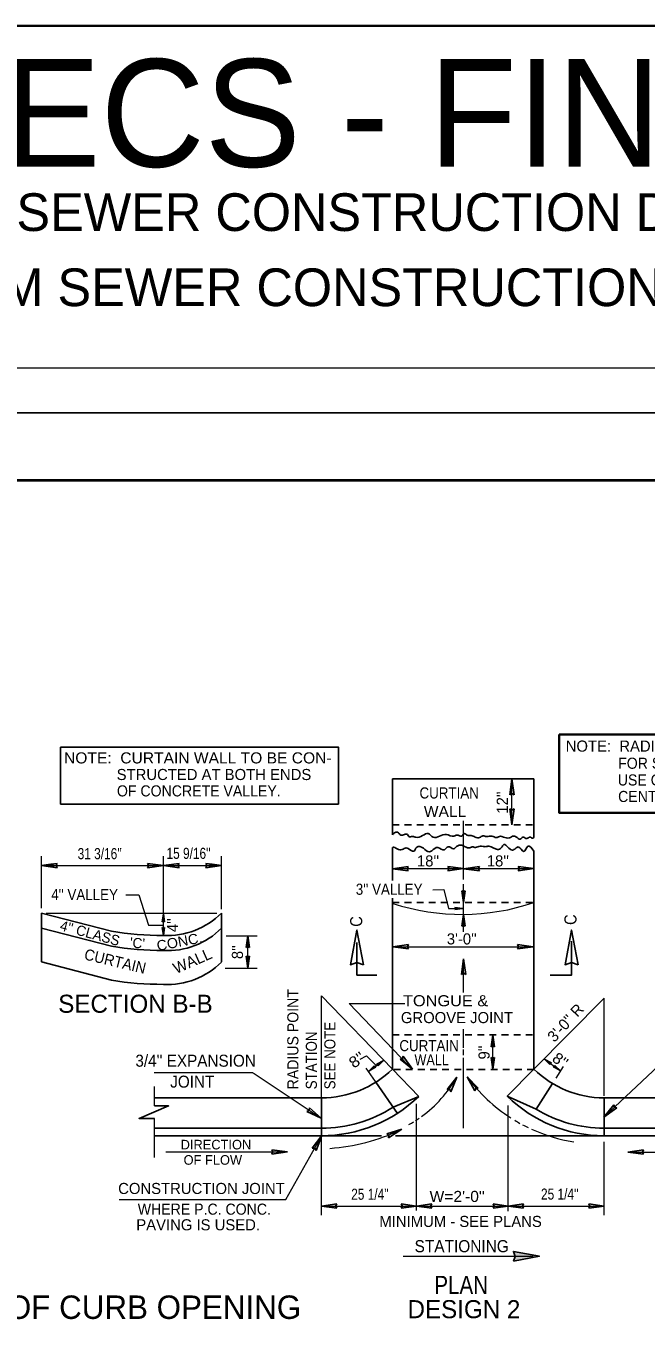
# Model space of a CAD drawing. Extents: x 392 to 763, y 50 to 324.
# Drawn here: x 521.7 to 590.8, y 179.3 to 324 of the extents above; entities that cross this region are included whole.
import ezdxf

# ---------------------------------------------------------------- set-up
doc = ezdxf.new("R2010")
doc.units = 0
doc.header["$LTSCALE"] = 0.5
doc.linetypes.add('SHORT_DASHED', pattern=[2.7, 1.5, -1.2])
doc.layers.add('1', color=7, linetype='Continuous', lineweight=13)

msp = doc.modelspace()

# ---------------------------------------------------------------- hatches: boundary and pattern name
at = {"layer": '1'}
for points in [[(561.5607, 208.7415), (560.9245, 208.1253), (560.7814, 208.3198)], [(579.4024, 208.8893), (580.1816, 208.4697), (580.0385, 208.2751)], [(559.8544, 207.4911), (560.4906, 208.1072), (560.6336, 207.9127)], [(581.2354, 207.5493), (580.4563, 207.9689), (580.5983, 208.1635)], [(575.992, 186.3467), (576.1742, 186.8855), (575.9948, 187.4282), (578.8932, 186.897)]]:
    msp.add_hatch(color=256, dxfattribs=at).paths.add_polyline_path(points)

# ---------------------------------------------------------------- linework, layer by layer
for p, q in [((396.4602, 285.8556), (756.4335, 285.8556)), ((575.8251, 234.9758), (575.8251, 240.0714)), ((570.4452, 228.8617), (570.4452, 235.4069)), ((523.4441, 225.6944), (523.4441, 231.4567)), ((543.488, 225.578), (543.488, 231.4567)), ((523.9591, 225.1375), (542.973, 225.1375)), ((544.0135, 222.5968), (547.4477, 222.5968)), ((546.4177, 219.009), (546.4177, 222.5968)), ((562.5696, 221.3713), (578.1922, 221.3713)), ((543.8981, 219.009), (547.4477, 219.009)), ((570.4452, 216.29), (570.4452, 219.6317)), ((554.6082, 191.4632), (554.6082, 215.9237)), ((554.6082, 215.9237), (562.5258, 207.7448)), ((586.0868, 215.6681), (578.2732, 207.7448)), ((586.0868, 204.774), (586.0868, 215.6681)), ((570.4452, 210.1243), (570.4452, 212.1796)), ((573.6983, 207.7372), (573.6983, 211.5272)), ((570.4452, 209.3061), (570.4452, 209.9202)), ((559.8544, 207.4911), (561.5607, 208.7415)), ((570.4452, 201.1738), (570.4452, 208.9998)), ((579.4024, 208.8893), (581.2354, 207.5493)), ((582.0442, 208.8177), (582.0203, 208.7806)), ((586.0746, 202.4089), (592.7418, 208.6699)), ((536.0072, 207.3614), (546.9633, 207.3614)), ((547.0301, 207.3166), (554.5957, 202.2687)), ((560.625, 206.3706), (559.5979, 207.8649)), ((581.5377, 208.0233), (580.7147, 206.7311)), ((536.0329, 203.6677), (536.0329, 205.825)), ((575.5809, 204.2286), (575.579, 204.2266)), ((565.1961, 192.0021), (565.1961, 203.8785)), ((575.4226, 191.9039), (575.4226, 203.6973)), ((536.0329, 197.8922), (536.0329, 202.2591)), ((586.0868, 191.4662), (586.0868, 199.6612)), ((537.3051, 198.5149), (550.8382, 198.5149)), ((588.7315, 198.4958), (600.9312, 198.4958)), ((575.4226, 192.4932), (586.0868, 192.4932)), ((563.7054, 186.8941), (578.1855, 186.8941))]:
    msp.add_line(p, q, dxfattribs=at)
at = {"layer": '1', "lineweight": 40}
msp.add_line((426.4577, 273.3572), (751.4335, 273.3572), dxfattribs=at)
at = {"layer": '1', "lineweight": 25}
for p, q in [((578.2732, 240.0714), (562.5258, 240.0714)), ((562.5258, 233.8514), (562.5258, 240.0714)), ((575.8242, 240.0714), (575.5828, 238.3176)), ((575.8242, 240.0714), (576.0654, 238.3176)), ((578.2732, 233.5977), (578.2732, 240.0714)), ((575.826, 234.9758), (575.5847, 236.7297)), ((575.826, 234.9758), (576.0673, 236.7297)), ((562.5258, 228.7682), (562.5258, 232.4132)), ((578.2732, 207.7448), (578.2732, 232.0184)), ((523.4441, 230.4257), (525.1989, 230.667)), ((523.4441, 230.4267), (524.7602, 230.607)), ((523.4441, 230.4267), (524.7602, 230.2454)), ((523.4441, 230.4257), (525.1989, 230.1853)), ((537.0123, 230.4276), (535.2576, 230.6689)), ((537.0123, 230.4276), (535.2576, 230.1873)), ((537.0123, 230.4257), (538.7672, 230.667)), ((537.0123, 230.4257), (538.7672, 230.1853)), ((543.488, 230.4276), (541.7341, 230.6689)), ((543.488, 230.4276), (541.7341, 230.1873)), ((543.488, 230.4276), (542.1728, 230.6088)), ((543.488, 230.4276), (542.1728, 230.2474)), ((562.5258, 230.0767), (564.2796, 230.317)), ((562.5258, 230.0767), (564.2796, 229.8354)), ((570.4443, 230.0776), (568.6904, 230.3189)), ((570.4443, 230.0776), (568.6904, 229.8372)), ((570.4452, 230.0767), (572.1992, 230.317)), ((570.4452, 230.0767), (572.1992, 229.8354)), ((578.2723, 230.0776), (576.5184, 230.3189)), ((578.2723, 230.0776), (576.5184, 229.8372)), ((570.4452, 226.3029), (570.2651, 227.618)), ((570.4452, 226.3029), (570.6265, 227.618)), ((562.5258, 207.7448), (562.5258, 226.8055)), ((570.3347, 225.6372), (569.4582, 225.7583)), ((570.3347, 225.6372), (569.4582, 225.517)), ((523.4441, 225.1375), (523.4441, 219.6794)), ((523.4441, 225.1375), (531.2215, 223.1222)), ((537.0123, 225.0335), (536.8913, 224.1571)), ((537.0123, 225.0335), (537.1326, 224.1571)), ((543.488, 225.1375), (543.488, 219.6794)), ((570.4443, 224.982), (570.264, 223.6669)), ((570.4443, 224.982), (570.6255, 223.6669)), ((523.4441, 223.4579), (531.2215, 221.4428)), ((537.0123, 222.6463), (536.8922, 223.5238)), ((537.0123, 222.6463), (537.1335, 223.5238)), ((546.4167, 222.5959), (546.2366, 221.2807)), ((546.4167, 222.5959), (546.598, 221.2807)), ((562.5706, 221.3703), (564.3244, 221.6117)), ((562.5706, 221.3703), (564.3244, 221.13)), ((578.1922, 221.3722), (576.4383, 221.6135)), ((578.1922, 221.3722), (576.4383, 221.131)), ((546.4187, 219.009), (546.2375, 220.3251)), ((546.4177, 219.009), (546.2976, 219.8864)), ((546.4177, 219.009), (546.5388, 219.8864)), ((546.4187, 219.009), (546.5989, 220.3251)), ((570.4443, 220.0485), (570.203, 218.2946)), ((570.4443, 220.0485), (570.6857, 218.2946)), ((523.4441, 219.6794), (531.2215, 217.6633)), ((573.6983, 211.5272), (573.5172, 210.2111)), ((573.6983, 211.5272), (573.8786, 210.2111)), ((564.766, 207.7457), (563.3792, 208.8463)), ((564.766, 207.7457), (563.7284, 209.1802)), ((573.6993, 207.7372), (573.5181, 209.0523)), ((573.6993, 207.7372), (573.8795, 209.0523)), ((562.5258, 207.7448), (565.4622, 204.7111)), ((569.709, 206.8636), (568.6218, 205.4664)), ((569.709, 206.8636), (569.0386, 205.2251)), ((570.8439, 206.8932), (572.0722, 205.6181)), ((570.8439, 206.8932), (571.6832, 205.3339)), ((578.2732, 207.7448), (575.3082, 204.7378)), ((563.0722, 202.8123), (560.6784, 206.2933)), ((536.0329, 204.5404), (554.6082, 204.5404)), ((554.6082, 204.5404), (554.6082, 200.3174)), ((562.5935, 203.5084), (565.4622, 204.7111)), ((586.0868, 204.5404), (586.0868, 200.3174)), ((586.0868, 204.5404), (604.1662, 204.5404)), ((554.5957, 202.2697), (553.0031, 203.0422)), ((554.5957, 202.2697), (553.2701, 203.4437)), ((586.0755, 202.4089), (587.1894, 203.785)), ((586.0755, 202.4089), (587.5193, 203.4332)), ((536.0329, 201.1623), (554.6082, 201.1623)), ((563.5727, 201.071), (561.8846, 200.5359)), ((563.5727, 201.071), (562.0925, 200.1001)), ((586.0868, 201.1623), (604.1662, 201.1623)), ((536.0329, 200.3174), (561.2898, 200.3174)), ((554.6721, 200.3393), (553.5991, 198.9317)), ((554.6721, 200.3393), (554.0187, 198.6942)), ((562.8577, 200.3174), (604.1662, 200.3174)), ((550.8382, 198.5159), (549.0843, 198.7562)), ((550.8382, 198.5159), (549.0843, 198.2746)), ((588.7315, 198.4967), (590.4853, 198.7381)), ((588.7315, 198.4967), (590.4853, 198.2565)), ((554.6082, 192.4932), (556.3112, 192.7272)), ((554.6082, 192.4932), (556.3112, 192.2592)), ((565.1961, 192.4932), (563.4931, 192.7272)), ((565.1961, 192.4932), (563.4931, 192.2592)), ((565.1961, 192.4932), (566.8991, 192.7272)), ((565.1961, 192.4932), (566.8991, 192.2592)), ((575.4226, 192.4932), (573.7196, 192.7272)), ((575.4226, 192.4932), (573.7196, 192.2592)), ((575.4226, 192.4932), (577.1256, 192.7272)), ((575.4226, 192.4932), (577.1256, 192.2592)), ((586.0868, 192.4932), (584.3838, 192.7272)), ((586.0868, 192.4932), (584.3838, 192.2592))]:
    msp.add_line(p, q, dxfattribs=at)
at = {"layer": '1', "linetype": 'SHORT_DASHED', "lineweight": 25}
for p, q in [((562.5258, 234.9758), (578.2732, 234.9758)), ((562.5258, 226.3019), (578.2732, 226.3019)), ((562.5258, 211.5701), (578.2732, 211.5701)), ((562.664, 207.7182), (578.2866, 207.7182))]:
    msp.add_line(p, q, dxfattribs=at)
at = {"layer": '1', "lineweight": 35}
for points in [[(391.9243, 50.4672), (762.9427, 50.4672), (762.9427, 323.9597), (391.9243, 323.9597)], [(581.0905, 245.0141), (614.8681, 245.0141), (614.8681, 236.2887), (581.0905, 236.2887)]]:
    msp.add_lwpolyline(points, close=True, dxfattribs=at)
at = {"layer": '1', "lineweight": 25}
for points in [[(411.4593, 60.8731), (411.4593, 280.8564), (756.4335, 280.8564)], [(576.0654, 238.3176), (575.8222, 238.453), (575.5828, 238.3176)], [(575.5847, 236.7297), (575.8289, 236.5942), (576.0673, 236.7297)], [(524.7602, 230.607), (524.6582, 230.4248), (524.7602, 230.2454)], [(525.1989, 230.667), (525.0625, 230.4237), (525.1989, 230.1853)], [(535.2576, 230.1873), (535.3939, 230.4305), (535.2576, 230.6689)], [(538.7672, 230.667), (538.6308, 230.4237), (538.7672, 230.1853)], [(541.7341, 230.1873), (541.8695, 230.4305), (541.7341, 230.6689)], [(542.1728, 230.2474), (542.274, 230.4296), (542.1728, 230.6088)], [(564.2796, 230.317), (564.1442, 230.0738), (564.2796, 229.8354)], [(568.6904, 229.8372), (568.8259, 230.0805), (568.6904, 230.3189)], [(572.1992, 230.317), (572.0638, 230.0738), (572.1992, 229.8354)], [(576.5184, 229.8372), (576.6538, 230.0805), (576.5184, 230.3189)], [(570.2651, 227.618), (570.4472, 227.516), (570.6265, 227.618)], [(569.4582, 225.517), (569.5259, 225.6392), (569.4582, 225.7583)], [(537.1326, 224.1571), (537.0104, 224.2248), (536.8913, 224.1571)], [(536.8922, 223.5238), (537.0142, 223.4561), (537.1335, 223.5238)], [(570.6255, 223.6669), (570.4424, 223.7679), (570.264, 223.6669)], [(546.598, 221.2807), (546.4149, 221.3827), (546.2366, 221.2807)], [(558.5631, 221.8357), (558.5631, 218.2136), (560.7986, 218.2136)], [(564.3244, 221.6117), (564.189, 221.3684), (564.3244, 221.13)], [(576.4383, 221.131), (576.5738, 221.3751), (576.4383, 221.6135)], [(580.0843, 218.2136), (582.4591, 218.2136), (582.4591, 222.0188)], [(546.2375, 220.3251), (546.4206, 220.223), (546.5989, 220.3251)], [(546.2976, 219.8864), (546.4197, 219.8187), (546.5388, 219.8864)], [(570.6857, 218.2946), (570.4414, 218.4301), (570.203, 218.2946)], [(573.8786, 210.2111), (573.6964, 210.3131), (573.5172, 210.2111)], [(563.3792, 208.8463), (563.6492, 208.9169), (563.7284, 209.1802)], [(573.5181, 209.0523), (573.7012, 208.9512), (573.8795, 209.0523)], [(569.0386, 205.2251), (568.8955, 205.4646), (568.6218, 205.4664)], [(572.0722, 205.6181), (571.7957, 205.5847), (571.6832, 205.3339)], [(580.338, 206.1397), (578.5232, 203.2901), (575.3082, 204.7378)], [(536.0329, 202.2591), (534.302, 202.2591), (537.5874, 203.6506), (536.0329, 203.6677)], [(553.0031, 203.0422), (553.251, 203.1699), (553.2701, 203.4437)], [(587.1894, 203.785), (587.2571, 203.5143), (587.5193, 203.4332)], [(562.0925, 200.1001), (562.1097, 200.3786), (561.8846, 200.5359)], [(549.0843, 198.2746), (549.2197, 198.5178), (549.0843, 198.7562)], [(554.0187, 198.6942), (553.8737, 198.9317), (553.5991, 198.9317)], [(590.4853, 198.2565), (590.35, 198.4997), (590.4853, 198.7381)], [(556.3112, 192.7272), (556.1794, 192.4908), (556.3112, 192.2592)], [(563.4931, 192.2592), (563.6248, 192.4957), (563.4931, 192.7272)], [(566.8991, 192.7272), (566.7673, 192.4908), (566.8991, 192.2592)], [(573.7196, 192.2592), (573.8513, 192.4957), (573.7196, 192.7272)], [(577.1256, 192.7272), (576.9938, 192.4908), (577.1256, 192.2592)], [(584.3838, 192.2592), (584.5156, 192.4957), (584.3838, 192.7272)]]:
    msp.add_lwpolyline(points, dxfattribs=at)
for points in [[(525.5689, 243.6316), (556.4974, 243.6316), (556.4974, 237.278), (525.5689, 237.278)], [(559.2917, 219.3752), (558.5737, 219.6184), (557.8497, 219.38), (558.5574, 223.2434)], [(583.1877, 219.3752), (582.4695, 219.6184), (581.7466, 219.38), (582.4543, 223.2434)], [(575.992, 186.3467), (576.1742, 186.8855), (575.9948, 187.4282), (578.8932, 186.897)]]:
    msp.add_lwpolyline(points, close=True, dxfattribs=at)
at = {"layer": '1'}
for points in [[(537.0123, 222.6463), (537.0123, 225.0335), (537.0123, 231.4567)], [(523.4441, 230.4267), (537.0123, 230.4267), (543.488, 230.4267)], [(562.5258, 230.0776), (570.4452, 230.0776), (578.2732, 230.0776)], [(532.8217, 227.1459), (534.2657, 227.1459), (535.3586, 223.7966), (536.9466, 223.7966)], [(567.0033, 227.7277), (568.2337, 227.7401), (568.7477, 225.6372), (570.3356, 225.6372)], [(570.4452, 223.045), (570.4452, 224.982), (570.4452, 228.3619)], [(564.2414, 208.2274), (557.7153, 215.0531), (563.8896, 215.0531)], [(558.9389, 208.8587), (559.6399, 209.2326), (560.7137, 208.1577)], [(532.0999, 193.2276), (550.6541, 193.2276), (554.673, 200.3393)], [(554.6082, 192.4932), (565.1961, 192.4932), (575.4226, 192.4932)]]:
    msp.add_lwpolyline(points, dxfattribs=at)
for points in [[(561.5607, 208.7415), (560.9245, 208.1253), (560.7814, 208.3198)], [(579.4024, 208.8893), (580.1816, 208.4697), (580.0385, 208.2751)], [(559.8544, 207.4911), (560.4906, 208.1072), (560.6336, 207.9127)], [(581.2354, 207.5493), (580.4563, 207.9689), (580.5983, 208.1635)]]:
    msp.add_lwpolyline(points, close=True, dxfattribs=at)
for centre, radius, start, end in [((570.2707, 249.888), 24.9064, 251.94471, 288.74121), ((557.3228, 214.0372), 14.3144, 306.11661, 329.92385), ((585.5207, 217.5977), 18.1646, 216.10405, 237.29564), ((557.3228, 214.0372), 14.3144, 299.42861, 301.91782), ((557.3228, 214.0372), 14.3144, 302.85941, 304.86631), ((585.5207, 217.5977), 18.1646, 238.88994, 241.03525), ((585.5207, 217.5977), 18.1646, 242.09189, 244.32355), ((585.5207, 217.5977), 18.1646, 245.52268, 261.10852), ((554.0382, 220.6477), 21.7834, 273.99255, 295.44394)]:
    msp.add_arc(centre, radius, start, end, dxfattribs=at)
at = {"layer": '1', "lineweight": 25}
for centre, radius, start, end in [((537.5074, 231.0218), 8.3899, 266.61694, 315.46724), ((536.8091, 255.6504), 33.0045, 260.25237, 270.35276), ((537.5074, 229.3422), 8.3899, 266.61694, 315.46724), ((536.8091, 253.9708), 33.0045, 260.25237, 270.35276), ((537.5074, 225.5632), 8.3899, 266.61694, 315.46724), ((536.8091, 250.1917), 33.0045, 260.25237, 270.35276), ((554.6078, 215.9234), 11.3833, 270, 314.06996), ((586.0864, 215.668), 11.1279, 225.40021, 270), ((554.6078, 215.9234), 15.6056, 270, 314.06996), ((586.0864, 215.668), 15.3503, 225.40021, 270), ((554.6078, 215.9234), 14.7611, 270, 302.74922), ((586.0864, 215.668), 14.5058, 238.57174, 270)]:
    msp.add_arc(centre, radius, start, end, dxfattribs=at)
for points in [[(578.2732, 233.5977), (578.1674, 233.4852), (577.8288, 233.5977), (577.4902, 233.429), (577.0392, 233.5977), (576.7292, 233.3717), (576.2781, 233.6263), (576.0244, 233.7103), (575.5457, 233.5128), (574.8686, 233.5977), (574.5586, 233.6826), (574.0798, 233.5415), (573.6001, 233.7103), (573.0088, 233.6539), (572.5854, 233.7388), (572.2191, 233.5415), (571.7395, 233.5977), (571.2893, 233.7675), (570.8382, 233.7952), (570.5559, 233.9926), (570.2459, 233.7103), (569.71, 233.8237), (569.3724, 233.7103), (568.5265, 233.8801), (567.7653, 233.6826), (567.0606, 233.5701), (566.4969, 233.9926), (565.8761, 233.7675), (565.1437, 233.5701), (564.7488, 233.6539), (564.354, 233.6539), (564.1852, 233.8801), (563.8466, 233.8801), (563.4518, 233.8237), (563.0855, 234.1337), (562.747, 234.0774), (562.5258, 233.8514)], [(578.2732, 232.0184), (577.6037, 232.582), (577.1241, 231.9898), (576.5317, 232.4972), (576.2218, 232.3284), (575.8842, 232.1309), (574.9257, 232.7517), (574.6435, 232.4132), (574.2209, 232.2158), (573.2625, 232.582), (572.839, 232.5257), (572.6139, 232.5544), (572.2754, 232.582), (571.768, 232.4409), (571.4018, 232.4972), (571.0356, 232.3847), (570.3871, 232.6382), (569.7948, 232.6382), (569.3161, 232.2997), (568.7238, 232.5257), (568.3003, 232.1586), (567.5679, 232.4409), (566.8908, 232.0747), (566.6372, 231.9612), (565.961, 232.3569), (565.2286, 232.4695), (564.9176, 232.0184), (564.0441, 232.3847), (563.5929, 232.2158), (563.0579, 232.2721), (562.5505, 232.4409), (562.5258, 232.4132)]]:
    msp.add_spline(points, degree=3, dxfattribs=at)

# ---------------------------------------------------------------- texts
at = {"layer": '1'}
for s, height, p in [('1999 SPECS - FINAL ENGLISH', 12, (457.7595, 308.2688)), ('( p.    93 ) STORM SEWER CONSTRUCTION DETAILS - ( SSCD- 1-15 ) - FINAL ENGLISH ( 3/3/97 )', 4.2, (473.2132, 301.1184)), ('( p. R-93E ) STORM SEWER CONSTRUCTION DETAILS - ( SSCD-2-00E ) - FINAL ENGLISH ( 7/1/99 )', 4.2, (472.7946, 292.7471)), ('NOTE:  RADIUS POINT TO BE USED ', 1.236, (581.8127, 243.1143)), ('STRUCTED AT BOTH ENDS ', 1.236, (531.8127, 239.9512)), ("18''", 1.236, (565.2467, 230.3217)), ("18''", 1.236, (573.027, 230.3217)), ("3'-0''", 1.236, (568.5751, 221.6364)), ('SECTION B-B', 2.013, (525.3057, 214.0212)), ('GROOVE JOINT', 1.236, (563.4584, 212.8691)), ('DIRECTION ', 1.069, (538.9379, 198.7991)), ('OF FLOW', 1.069, (539.265, 197.093)), ('CONSTRUCTION JOINT', 1.236, (531.9807, 193.8322)), (' PAVING IS USED.', 1.236, (533.538, 189.7837)), ('MINIMUM - SEE PLANS', 1.236, (561.0638, 190.1605)), ('DETAIL OF CURB OPENING', 2.61, (506.3994, 179.9165)), ('DESIGN 2', 2.013, (564.1994, 179.996))]:
    msp.add_text(s, height=height, dxfattribs=at).set_placement(p)
for s, height, width, p in [('NOTE:  CURTAIN WALL TO BE CON- ', 1.236, 1.05, (525.9504, 241.7995)), ('FOR STATION REFERENCE.  ', 1.236, 0.95, (587.6533, 241.2041)), ('USE CENTERLINE OF SURVEY OR', 1.236, 0.95, (587.6118, 239.342)), ('OF CONCRETE VALLEY.', 1.236, 0.95, (531.8433, 238.1249)), ('CURTIAN', 1.236, 0.9, (565.5347, 237.8942)), ('CENTERLINE OF CONSTRUCTION.', 1.236, 0.95, (587.6486, 237.5029)), (' WALL', 1.236, 1.05, (565.5347, 235.8341)), ("31 3/16''", 1.236, 0.8, (527.4678, 231.1324)), ("15 9/16''", 1.236, 0.8, (537.3614, 231.1667)), ("4'' VALLEY", 1.236, 0.9, (524.5255, 226.5727)), ("3'' VALLEY", 1.236, 0.9, (558.4392, 227.1651)), (' TONGUE &', 1.236, 1.1, (563.1867, 214.7469)), ('CURTAIN', 1.236, 0.9, (563.2954, 209.7438)), ("3/4'' EXPANSION ", 1.339, 0.95, (533.8986, 208.0157)), ('WALL', 1.236, 0.85, (564.9748, 208.1683)), ('JOINT', 1.339, 0.95, (537.7753, 205.6791)), ("25 1/4''", 1.236, 0.8, (557.927, 193.1904)), ("W=2'-0''", 1.236, 1.05, (566.6562, 192.9453)), ("25 1/4''", 1.236, 0.8, (579.0629, 193.2076)), ('WHERE P.C. CONC.', 1.236, 0.95, (534.1598, 191.5262)), ('STATIONING', 1.352, 0.95, (564.9834, 187.3452)), ('PLAN', 2.013, 0.85, (567.1846, 182.6997))]:
    msp.add_text(s, height=height, dxfattribs=dict(at, width=width)).set_placement(p)
for s, height, rotation, p in [("12''", 1.236, 90, (575.3702, 236.208)), ("4'' CLASS", 1.133, 344.82, (525.4087, 223.2378)), ("4''", 1.236, 90, (538.6606, 223.0057)), ("'C'", 1.133, 355.233, (533.2472, 221.2949)), ("8''", 1.236, 90, (545.8751, 219.9979)), ('WALL', 1.236, 23.7, (538.4314, 218.3271)), ("3'-0'' R", 1.236, 47.437, (580.5612, 210.6602)), ("9''", 1.236, 90, (573.3368, 208.8187))]:
    msp.add_text(s, height=height, rotation=rotation, dxfattribs=at).set_placement(p)
for s, height, rotation, width, p in [('C', 1.352, 90, 0.9, (559.164, 223.6058)), ('C', 1.352, 90, 0.9, (583.0208, 223.808)), ('CONC.', 1.133, 10.807, 1.05, (536.3905, 220.9002)), ('CURTAIN', 1.236, 346.534, 0.95, (528.1134, 219.9798)), ('RADIUS POINT ', 1.236, 90, 0.95, (552.0498, 205.4942)), ('SEE NOTE', 1.236, 90, 0.9, (556.1698, 205.4942)), ('STATION', 1.236, 90, 0.9, (554.1097, 205.4942)), ("8''", 1.236, 36.224, 1.1, (558.237, 207.7753)), ("8''", 1.236, 323.821, 1.05, (580.1931, 208.7138))]:
    msp.add_text(s, height=height, rotation=rotation, dxfattribs=dict(at, width=width)).set_placement(p)

doc.saveas('drawing.dxf')
